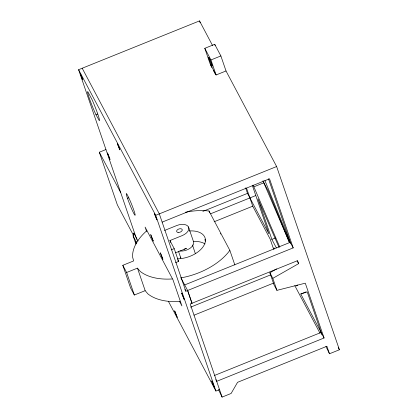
<?xml version="1.0" encoding="UTF-8"?>
<svg xmlns="http://www.w3.org/2000/svg" width="418" height="418" viewBox="0 0 418 418"><rect width="100%" height="100%" fill="white"/><g stroke="black" fill="none" stroke-linecap="round" stroke-linejoin="round"><path stroke-width="0.63" d="M135.918 244.096L133.091 235.836L133.823 233.087L138.029 241.024M297.444 285.05L296.498 285.912L297.668 285.442M215.808 379.664L216.691 381.331L324.075 337.995L305.292 283.179L276.935 290.348L273.989 284.789L269.871 272.771L276.601 268.941M276.935 290.348L272.818 278.336L298.604 263.654L297.574 260.654L190.19 303.985L222.094 397.1L231.117 393.458L237.57 382.308L326.907 346.256L329.478 353.769L339.406 349.761L276.627 166.536L226.023 70.966L220.876 55.944L214.716 44.313L204.794 48.321L209.94 63.337L216.096 74.968L226.023 70.966M136.775 239.493L78.594 69.696L199.517 20.9L212.574 45.567M204.794 48.321L210.949 59.952L220.876 55.944M95.988 114.736L99.238 120.572A15.612 1.165 68 0 0 92.106 99.761L87.827 91.673A15.612 1.165 68 0 0 94.954 112.484L95.988 114.736L97.791 114.009M133.64 235.658L117.374 204.94L99.312 152.225L105.932 149.555M127.5 198.362A11.709 0.873 68 0 1 129.643 199.658A11.709 0.873 68 0 1 134.993 215.27A11.709 0.873 68 0 1 127.5 198.362L128.702 197.876M78.594 69.696L155.705 215.333L276.627 166.536M162.142 222.136L269.532 178.799L293.201 247.884L185.817 291.221L184.902 289.491M279.799 247.116L253.857 186.825L263.784 182.823L263.147 180.973M202.861 211.388L247.503 193.372L268.92 233.829L252.268 185.226M164.582 230.438L176.767 225.521A9.76 5.674 -18.9 0 1 188.466 226.937L193.356 241.202A9.76 5.674 -18.9 0 1 182.138 251.046L179.844 250.993M210.698 213.75L255.748 195.567M214.131 221.765L252.744 206.184L270.143 239.054L273.644 249.269M170.565 242.372L169.938 240.549L182.123 235.632A9.76 5.674 -18.9 0 0 188.466 226.937M179.991 301.472A53.671 31.214 -18.9 0 1 147.925 293.917L145.171 290.656L134.345 295.03L130.531 287.83L122.814 265.305L133.64 260.931L132.579 256.992A53.671 31.214 -18.9 0 1 146.765 230.773M171.213 249.854L174.222 248.642L178.596 261.407L175.591 262.619M122.814 265.305L126.623 272.499L137.454 268.131L140.202 271.386A53.671 31.214 -18.9 0 0 172.268 278.947M175.471 252.848L186.496 248.402L184.072 249.17M278.984 247.304L257.974 198.843L271.867 239.389L275.368 237.978M184.678 284.93L290.254 242.325L293.201 247.884M190.603 307.167L270.838 274.788M194.036 315.182L273.67 283.049M324.075 337.995L300.782 294.006L306.039 291.884M214.35 375.526L321.128 332.435M168.365 301.247L215.913 391.049L219.523 389.592M300.782 294.006L307.235 291.884L321.938 334.797M210.353 64.654L211.874 67.523M213.389 70.386L215.516 74.404M262.943 180.942L268.419 191.277L289.444 242.565M297.13 260.874L298.604 263.654M338.23 347.536L339.406 349.761M271.867 239.389L276.387 247.926M294.815 285.651L320.016 333.24M329.478 353.769L325.941 346.47M269.871 272.771L272.818 278.336M185.519 212.234A53.671 31.214 -18.9 0 1 209.016 211.017L229.843 250.351L234.848 264.96M82.205 68.238L159.315 213.875L185.817 291.221M169.938 240.549L174.222 248.642M177.739 259.787L178.596 261.407M181.219 278.404L187.619 290.489L191.993 303.259L187.619 290.489M179.51 301.362L181.929 305.934L172.927 279.652L145.077 227.063L146.546 231.342M99.312 152.225L120.734 192.677M222.094 397.1L218.525 389.717M133.091 235.836L136.817 242.879M220.406 233.537L220.657 234.038M136.743 243.401L135.808 241.63L136.383 243.762M263.784 182.823L289.47 242.513M264.934 180.581L290.28 242.623M178.434 251.213L180.895 258.199A7.613 4.426 -18.9 0 1 180.597 257.08M268.487 178.789L290.599 243.323M214.716 44.313L215.129 45.515M199.517 20.9L200.149 22.75M210.949 59.952L216.096 74.968M253.277 185.137L253.857 186.825M246.547 188.105L252.744 206.184M245.606 187.849L247.503 193.372M209.016 211.017L209.643 212.846M155.705 215.333L215.913 391.049M133.823 233.087L134.225 234.268M137.454 268.131L145.171 290.656M126.623 272.499L134.345 295.03M192.437 244.901L194.976 252.519A7.613 4.426 -18.9 0 1 195.274 253.637M274.171 248.966A4.88 0.366 68 0 1 274.511 248.626M229.843 250.351A53.671 31.214 -18.9 0 1 180.56 277.944M189.244 230.955A21.856 12.712 -18.9 0 1 204.574 244.128A21.856 12.712 -18.9 0 1 177.436 258.805M193.513 241.432A21.856 12.712 -18.9 0 1 205.034 243.919M205.578 239.692A2.968 0.533 63.6 0 0 204.982 239.378A2.91 0.522 63.6 0 0 205.426 241.202M80.235 73.448L82.733 79.77L80.235 73.448M107.51 153.045L110.002 159.368L107.51 153.045M117.317 143.484L119.814 149.806L117.317 143.484M154.399 213.52L156.896 219.842L154.399 213.52M150.746 234.712L153.244 241.034L150.746 234.712M160.387 252.916L162.884 259.238L160.387 252.916M181.673 293.117L184.171 299.44L181.673 293.117M174.693 310.94L177.19 317.262L174.693 310.94M211.774 380.976L214.272 387.298L211.774 380.976M209.104 59.116A4.88 0.366 68 0 0 212.229 66.159A4.88 0.366 68 0 0 209.998 59.659A4.88 0.366 68 0 0 209.104 59.116M178.099 232.424A2.926 1.703 -18.9 0 0 182.269 229.916A2.926 1.703 -18.9 0 0 177.969 229.393A2.926 1.703 -18.9 0 0 178.099 232.424"/></g></svg>
